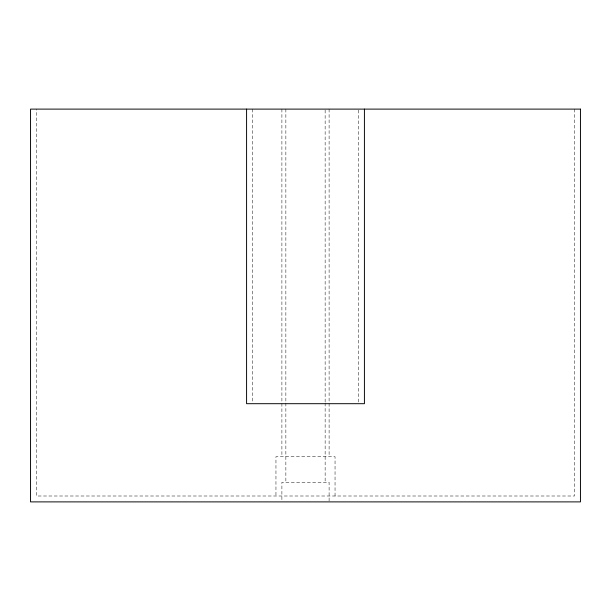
<?xml version="1.0" encoding="UTF-8"?>
<svg xmlns="http://www.w3.org/2000/svg" width="611" height="611" viewBox="0 0 611 611"><rect width="100%" height="100%" fill="white"/><g stroke="black" fill="none" stroke-linecap="round" stroke-linejoin="round"><path stroke-width="0.46" stroke-dasharray="3.06 2.29" d="M574.508 109.109L574.508 496.002L36.492 496.002L36.492 109.109M358.474 110.064L358.474 402.741M335.042 496.002L335.042 456.723L275.958 456.723L275.958 496.002M329.1 109.109L329.1 456.723M329.1 500.959L329.1 482.255L281.9 482.255L281.9 500.959M325.136 110.064L325.136 402.091M325.136 403.046L325.136 482.255M285.864 109.109L285.864 402.091M285.864 403.046L285.864 482.255M281.9 109.109L281.9 456.723M252.526 109.109L252.526 402.741"/><path stroke-width="0.92" d="M364.416 109.109L364.416 403.695L246.584 403.695L246.584 109.109M580.45 109.109L30.55 109.109L30.55 501.891L580.45 501.891L580.45 109.109"/></g></svg>
